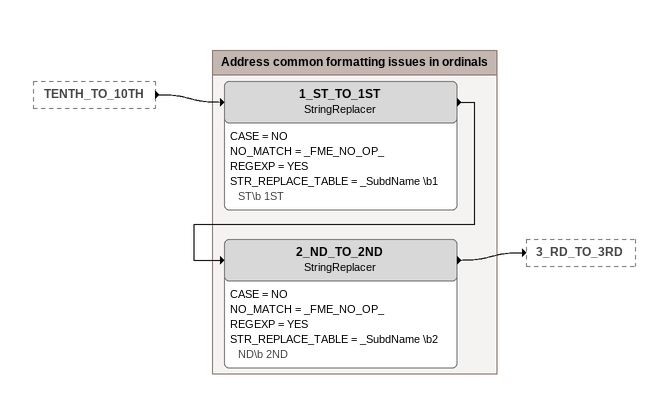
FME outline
TENTH_TO_10TH [outside]
    -> 1_ST_TO_1ST

Bookmark: Address common formatting issues in ordinals
1_ST_TO_1ST: StringReplacer
    CASE = NO
    NO_MATCH = _FME_NO_OP_
    REGEXP = YES
    STR_REPLACE_TABLE = _SubdName \b1 ST\b 1ST
    -> 2_ND_TO_2ND
2_ND_TO_2ND: StringReplacer
    CASE = NO
    NO_MATCH = _FME_NO_OP_
    REGEXP = YES
    STR_REPLACE_TABLE = _SubdName \b2 ND\b 2ND
    -> 3_RD_TO_3RD
